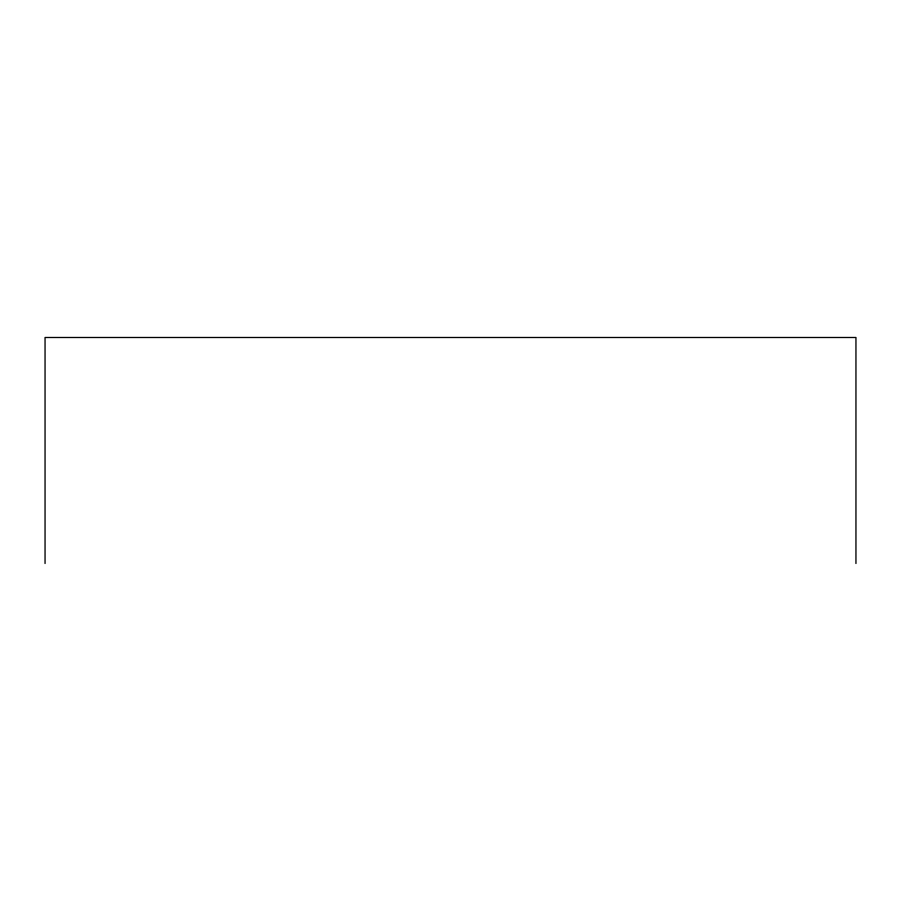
<?xml version="1.0" encoding="UTF-8"?>
<svg xmlns="http://www.w3.org/2000/svg" width="901" height="901" viewBox="0 0 901 901"><rect width="100%" height="100%" fill="white"/><g stroke="black" fill="none" stroke-linecap="round" stroke-linejoin="round"><path stroke-width="1.35" d="M855.95 563.508L855.95 337.492L45.05 337.492L45.05 563.508"/></g></svg>
